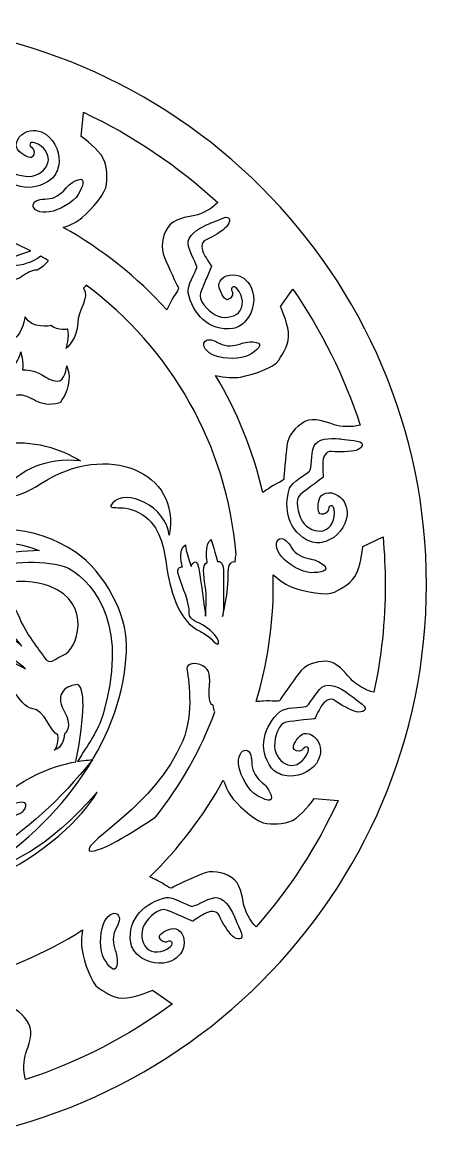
# Model space of a CAD drawing. Header units: centimetres. Extents: x 19.41 to 25.28, y 1.84 to 7.7.
# Drawn here: x 23.17 to 25.28, y 1.84 to 7.7 of the extents above; entities that cross this region are included whole.
import ezdxf

# ---------------------------------------------------------------- set-up
doc = ezdxf.new("R2010")
doc.units = ezdxf.units.CM
doc.header["$MEASUREMENT"] = 0
doc.layers.add('layer 1', color=7, linetype='Continuous')

msp = doc.modelspace()

# ---------------------------------------------------------------- linework, layer by layer
at = {"layer": 'layer 1', "color": 250}
for points, knots in [([(22.34409, 7.7025), (23.9587, 7.7025), (25.27558, 6.38563), (25.27558, 4.77102), (25.27558, 4.77102), (25.27558, 3.15641), (23.9587, 1.83953), (22.34409, 1.83953), (22.34409, 1.83953), (20.72949, 1.83953), (19.41261, 3.15641), (19.41261, 4.77102), (19.41261, 4.77102), (19.41261, 6.38563), (20.72949, 7.7025), (22.34409, 7.7025)], [0, 0, 0, 0, 0.2, 0.2, 0.2, 0.2, 0.4, 0.4, 0.4, 0.4, 0.6, 0.6, 0.6, 0.6, 1, 1, 1, 1]), ([(22.92713, 7.2807), (22.90005, 7.24278), (22.86935, 7.18138), (22.89644, 7.14708), (22.89644, 7.14708), (22.92352, 7.11278), (22.99394, 7.08027), (22.99755, 7.06222), (22.99755, 7.06222), (23.00116, 7.04416), (23.00153, 6.9526), (23.02283, 6.9286), (23.02283, 6.9286), (23.09493, 6.84734), (23.21748, 6.80577), (23.31802, 6.88453), (23.31802, 6.88453), (23.33821, 6.90035), (23.35078, 6.92476), (23.35687, 6.95388), (23.35687, 6.95388), (23.36927, 7.01311), (23.34254, 7.08304), (23.29343, 7.11765), (23.29343, 7.11765), (23.26196, 7.13984), (23.21808, 7.14859), (23.17992, 7.12722), (23.17992, 7.12722), (23.13478, 7.10194), (23.12575, 7.05499), (23.15103, 7.03152), (23.15103, 7.03152), (23.17631, 7.00805), (23.21062, 6.98818), (23.22145, 7.00263), (23.22145, 7.00263), (23.23228, 7.01708), (23.23409, 7.03874), (23.21784, 7.04958), (23.21784, 7.04958), (23.20159, 7.06041), (23.2052, 7.08388), (23.23228, 7.07485), (23.23228, 7.07485), (23.28472, 7.05738), (23.31321, 7.00927), (23.30179, 6.9697), (23.30179, 6.9697), (23.29172, 6.9348), (23.24956, 6.89971), (23.20339, 6.89971), (23.20339, 6.89971), (23.15464, 6.89971), (23.08603, 6.92138), (23.0788, 6.9611), (23.0788, 6.9611), (23.07158, 7.00082), (23.06075, 7.10916), (23.06075, 7.10916), (23.06075, 7.10916), (23.06075, 7.10916), (23.01922, 7.12902), (22.99575, 7.14347), (22.99575, 7.14347), (22.97227, 7.15791), (22.94519, 7.1868), (22.96685, 7.21569), (22.96685, 7.21569), (22.98852, 7.24459), (23.01741, 7.29875), (23.02464, 7.32764), (23.02464, 7.32764), (23.03186, 7.35654), (23.0138, 7.39445), (22.98491, 7.35654), (22.98491, 7.35654), (22.95602, 7.31862), (22.92713, 7.2807), (22.92713, 7.2807)], [0, 0, 0, 0, 0.047619, 0.047619, 0.047619, 0.047619, 0.0952381, 0.0952381, 0.0952381, 0.0952381, 0.1428571, 0.1428571, 0.1428571, 0.1428571, 0.1904762, 0.1904762, 0.1904762, 0.1904762, 0.2380952, 0.2380952, 0.2380952, 0.2380952, 0.2857143, 0.2857143, 0.2857143, 0.2857143, 0.3333333, 0.3333333, 0.3333333, 0.3333333, 0.3809524, 0.3809524, 0.3809524, 0.3809524, 0.4285714, 0.4285714, 0.4285714, 0.4285714, 0.4761905, 0.4761905, 0.4761905, 0.4761905, 0.5238095, 0.5238095, 0.5238095, 0.5238095, 0.5714286, 0.5714286, 0.5714286, 0.5714286, 0.6190476, 0.6190476, 0.6190476, 0.6190476, 0.6666667, 0.6666667, 0.6666667, 0.6666667, 0.7142857, 0.7142857, 0.7142857, 0.7142857, 0.7619048, 0.7619048, 0.7619048, 0.7619048, 0.8095238, 0.8095238, 0.8095238, 0.8095238, 0.8571429, 0.8571429, 0.8571429, 0.8571429, 0.9047619, 0.9047619, 0.9047619, 0.9047619, 1, 1, 1, 1]), ([(23.38207, 6.63308), (23.58479, 6.51949), (23.76731, 6.37386), (23.92253, 6.20298), (23.92253, 6.20298), (23.92917, 6.21819), (23.93651, 6.23244), (23.9423, 6.24473), (23.9423, 6.24473), (23.96085, 6.28406), (23.98919, 6.31148), (23.98095, 6.3225), (23.98095, 6.3225), (23.97271, 6.33351), (23.93214, 6.42574), (23.9093, 6.47646), (23.9093, 6.47646), (23.88645, 6.52717), (23.89814, 6.58714), (23.92679, 6.63315), (23.92679, 6.63315), (23.95544, 6.67916), (24.02714, 6.6878), (24.06727, 6.69591), (24.06727, 6.69591), (24.10401, 6.70333), (24.15615, 6.73041), (24.18688, 6.76318), (24.18688, 6.76318), (23.98052, 6.95421), (23.74466, 7.11377), (23.48699, 7.23401), (23.48699, 7.23401), (23.48699, 7.23401), (23.48688, 7.23194), (23.48688, 7.23194), (23.48688, 7.23194), (23.48688, 7.23194), (23.47604, 7.10736), (23.47604, 7.10736), (23.47604, 7.10736), (23.47604, 7.10736), (23.54285, 7.06041), (23.57897, 7.01166), (23.57897, 7.01166), (23.61508, 6.96291), (23.60966, 6.90693), (23.60786, 6.85998), (23.60786, 6.85998), (23.60605, 6.81304), (23.52841, 6.72637), (23.47966, 6.68484), (23.47966, 6.68484), (23.4555, 6.66426), (23.42157, 6.64723), (23.38207, 6.63308)], [0, 0, 0, 0, 0.0666667, 0.0666667, 0.0666667, 0.0666667, 0.1333333, 0.1333333, 0.1333333, 0.1333333, 0.2, 0.2, 0.2, 0.2, 0.2666667, 0.2666667, 0.2666667, 0.2666667, 0.3333333, 0.3333333, 0.3333333, 0.3333333, 0.4, 0.4, 0.4, 0.4, 0.4666667, 0.4666667, 0.4666667, 0.4666667, 0.5333333, 0.5333333, 0.5333333, 0.5333333, 0.6, 0.6, 0.6, 0.6, 0.6666667, 0.6666667, 0.6666667, 0.6666667, 0.7333333, 0.7333333, 0.7333333, 0.7333333, 0.8, 0.8, 0.8, 0.8, 0.8666667, 0.8666667, 0.8666667, 0.8666667, 1, 1, 1, 1]), ([(23.39439, 6.8359), (23.37007, 6.80646), (23.33424, 6.78343), (23.29841, 6.78215), (23.29841, 6.78215), (23.26258, 6.78087), (23.23058, 6.77703), (23.22546, 6.75144), (23.22546, 6.75144), (23.22035, 6.72584), (23.26002, 6.70536), (23.30992, 6.71432), (23.30992, 6.71432), (23.35984, 6.72328), (23.43534, 6.76423), (23.45965, 6.80518), (23.45965, 6.80518), (23.48397, 6.84613), (23.50189, 6.89604), (23.45965, 6.88197), (23.45965, 6.88197), (23.41742, 6.86789), (23.39439, 6.8359), (23.39439, 6.8359)], [0, 0, 0, 0, 0.1428571, 0.1428571, 0.1428571, 0.1428571, 0.2857143, 0.2857143, 0.2857143, 0.2857143, 0.4285714, 0.4285714, 0.4285714, 0.4285714, 0.5714286, 0.5714286, 0.5714286, 0.5714286, 0.7142857, 0.7142857, 0.7142857, 0.7142857, 1, 1, 1, 1]), ([(22.65924, 6.62093), (22.59255, 6.62987), (22.5919, 6.61953), (22.65498, 6.60388), (22.65498, 6.60388), (22.7452, 6.5815), (22.85994, 6.56528), (22.97139, 6.61162), (22.97139, 6.61162), (23.05473, 6.58449), (23.13515, 6.55085), (23.2121, 6.51129), (23.2121, 6.51129), (23.14359, 6.48818), (23.07045, 6.4582), (22.99097, 6.45742), (22.99097, 6.45742), (22.93988, 6.45967), (22.94031, 6.45069), (22.98932, 6.44233), (22.98932, 6.44233), (23.07019, 6.42854), (23.16681, 6.41586), (23.26535, 6.48278), (23.26535, 6.48278), (23.27867, 6.47557), (23.29188, 6.46821), (23.30501, 6.4607), (23.30501, 6.4607), (23.29114, 6.44055), (23.26734, 6.42419), (23.24625, 6.4124), (23.24625, 6.4124), (23.21232, 6.41262), (23.18989, 6.39477), (23.16144, 6.37526), (23.16144, 6.37526), (23.10726, 6.3382), (22.89239, 6.35802), (22.85214, 6.36901), (22.85214, 6.36901), (22.8119, 6.38001), (22.87004, 6.44604), (22.81549, 6.50279), (22.81549, 6.50279), (22.76104, 6.55949), (22.71374, 6.54482), (22.66345, 6.53352), (22.66345, 6.53352), (22.66345, 6.53352), (22.61686, 6.64133), (22.43944, 6.56009), (22.43944, 6.56009), (22.24966, 6.47322), (21.86133, 6.56336), (21.69649, 6.60444), (21.69649, 6.60444), (21.89923, 6.67642), (22.1172, 6.71575), (22.34409, 6.71575), (22.34409, 6.71575), (22.526, 6.71575), (22.70219, 6.69049), (22.86939, 6.6434), (22.86939, 6.6434), (22.78334, 6.61445), (22.67092, 6.61944), (22.65924, 6.62093)], [0, 0, 0, 0, 0.0555556, 0.0555556, 0.0555556, 0.0555556, 0.1111111, 0.1111111, 0.1111111, 0.1111111, 0.1666667, 0.1666667, 0.1666667, 0.1666667, 0.2222222, 0.2222222, 0.2222222, 0.2222222, 0.2777778, 0.2777778, 0.2777778, 0.2777778, 0.3333333, 0.3333333, 0.3333333, 0.3333333, 0.3888889, 0.3888889, 0.3888889, 0.3888889, 0.4444444, 0.4444444, 0.4444444, 0.4444444, 0.5, 0.5, 0.5, 0.5, 0.5555556, 0.5555556, 0.5555556, 0.5555556, 0.6111111, 0.6111111, 0.6111111, 0.6111111, 0.6666667, 0.6666667, 0.6666667, 0.6666667, 0.7222222, 0.7222222, 0.7222222, 0.7222222, 0.7777778, 0.7777778, 0.7777778, 0.7777778, 0.8333333, 0.8333333, 0.8333333, 0.8333333, 0.8888889, 0.8888889, 0.8888889, 0.8888889, 1, 1, 1, 1]), ([(24.12572, 6.64548), (24.08331, 6.62618), (24.02603, 6.58836), (24.03233, 6.54511), (24.03233, 6.54511), (24.03864, 6.50186), (24.08337, 6.4385), (24.07747, 6.42106), (24.07747, 6.42106), (24.07157, 6.40362), (24.02611, 6.32414), (24.03255, 6.2927), (24.03255, 6.2927), (24.05437, 6.18628), (24.13971, 6.089), (24.26616, 6.10694), (24.26616, 6.10694), (24.29156, 6.11054), (24.31465, 6.12541), (24.33448, 6.14757), (24.33448, 6.14757), (24.37483, 6.19267), (24.38665, 6.26659), (24.36143, 6.32113), (24.36143, 6.32113), (24.34526, 6.35608), (24.31164, 6.38559), (24.26791, 6.38617), (24.26791, 6.38617), (24.21618, 6.38685), (24.18488, 6.3507), (24.19504, 6.31773), (24.19504, 6.31773), (24.20519, 6.28477), (24.22497, 6.25041), (24.24158, 6.2575), (24.24158, 6.2575), (24.25819, 6.2646), (24.27058, 6.28246), (24.26192, 6.29997), (24.26192, 6.29997), (24.25327, 6.31747), (24.26813, 6.336), (24.28707, 6.31464), (24.28707, 6.31464), (24.32375, 6.27328), (24.32437, 6.21737), (24.2947, 6.18882), (24.2947, 6.18882), (24.26851, 6.16363), (24.21446, 6.15431), (24.17448, 6.1774), (24.17448, 6.1774), (24.13226, 6.20178), (24.08367, 6.25485), (24.09728, 6.29286), (24.09728, 6.29286), (24.11089, 6.33088), (24.15567, 6.43012), (24.15567, 6.43012), (24.15567, 6.43012), (24.15567, 6.43012), (24.12964, 6.46808), (24.11653, 6.49233), (24.11653, 6.49233), (24.10343, 6.51657), (24.09441, 6.55514), (24.12763, 6.56932), (24.12763, 6.56932), (24.16083, 6.58351), (24.21294, 6.61597), (24.23364, 6.63739), (24.23364, 6.63739), (24.25434, 6.65879), (24.25766, 6.70066), (24.21368, 6.68227), (24.21368, 6.68227), (24.1697, 6.66387), (24.12572, 6.64548), (24.12572, 6.64548)], [0, 0, 0, 0, 0.047619, 0.047619, 0.047619, 0.047619, 0.0952381, 0.0952381, 0.0952381, 0.0952381, 0.1428571, 0.1428571, 0.1428571, 0.1428571, 0.1904762, 0.1904762, 0.1904762, 0.1904762, 0.2380952, 0.2380952, 0.2380952, 0.2380952, 0.2857143, 0.2857143, 0.2857143, 0.2857143, 0.3333333, 0.3333333, 0.3333333, 0.3333333, 0.3809524, 0.3809524, 0.3809524, 0.3809524, 0.4285714, 0.4285714, 0.4285714, 0.4285714, 0.4761905, 0.4761905, 0.4761905, 0.4761905, 0.5238095, 0.5238095, 0.5238095, 0.5238095, 0.5714286, 0.5714286, 0.5714286, 0.5714286, 0.6190476, 0.6190476, 0.6190476, 0.6190476, 0.6666667, 0.6666667, 0.6666667, 0.6666667, 0.7142857, 0.7142857, 0.7142857, 0.7142857, 0.7619048, 0.7619048, 0.7619048, 0.7619048, 0.8095238, 0.8095238, 0.8095238, 0.8095238, 0.8571429, 0.8571429, 0.8571429, 0.8571429, 0.9047619, 0.9047619, 0.9047619, 0.9047619, 1, 1, 1, 1]), ([(24.28247, 4.9277), (24.27812, 4.90657), (24.27878, 4.88948), (24.27878, 4.88948), (24.27878, 4.88948), (24.27878, 4.88948), (24.24048, 4.90158), (24.24235, 4.83262), (24.24235, 4.83262), (24.24507, 4.73068), (24.21236, 4.60403), (24.21236, 4.60403), (24.21236, 4.60403), (24.22096, 4.64607), (24.2171, 4.76703), (24.21774, 4.82426), (24.21774, 4.82426), (24.21864, 4.90363), (24.18641, 4.89052), (24.18641, 4.89052), (24.18641, 4.89052), (24.16676, 4.96551), (24.15216, 5.00561), (24.15216, 5.00561), (24.15216, 5.00561), (24.11753, 4.9822), (24.13216, 4.88611), (24.13216, 4.88611), (24.13216, 4.88611), (24.10587, 4.87967), (24.11231, 4.81807), (24.12211, 4.76409), (24.12211, 4.76409), (24.13191, 4.71016), (24.12371, 4.60624), (24.12371, 4.60624), (24.12371, 4.60624), (24.12371, 4.60624), (24.09963, 4.8009), (24.08658, 4.86177), (24.08658, 4.86177), (24.07352, 4.9227), (24.04844, 4.86494), (24.04844, 4.86494), (24.04844, 4.86494), (24.02191, 4.93792), (24.01828, 4.97803), (24.01828, 4.97803), (24.01828, 4.97803), (23.97457, 4.9513), (24.00289, 4.86279), (24.00289, 4.86279), (24.00289, 4.86279), (24.00289, 4.86279), (23.96714, 4.86803), (23.9839, 4.81596), (23.9839, 4.81596), (24.00568, 4.74834), (24.04028, 4.68166), (24.03874, 4.62003), (24.03874, 4.62003), (24.03783, 4.58169), (24.0845, 4.5781), (24.12168, 4.55266), (24.12168, 4.55266), (24.2078, 4.49373), (24.20469, 4.43188), (24.16539, 4.47454), (24.16539, 4.47454), (24.13047, 4.51249), (24.09116, 4.52773), (24.07582, 4.5371), (24.07582, 4.5371), (23.96211, 4.60674), (23.93134, 4.79055), (23.91775, 4.88443), (23.91775, 4.88443), (23.90337, 4.98365), (23.8794, 5.09278), (23.77403, 5.14739), (23.77403, 5.14739), (23.68256, 5.19476), (23.59951, 5.14872), (23.63988, 5.19699), (23.63988, 5.19699), (23.70538, 5.27526), (23.9192, 5.17999), (23.93382, 5.02832), (23.93382, 5.02832), (23.99825, 5.3589), (23.61117, 5.51951), (23.269, 5.2994), (23.269, 5.2994), (22.93759, 5.08613), (23.09565, 5.46016), (23.47224, 5.41529), (23.47224, 5.41529), (23.25664, 5.54927), (22.89258, 5.59392), (22.63351, 5.18663), (22.63351, 5.18663), (22.48909, 4.95958), (22.46775, 5.27562), (22.70095, 5.35578), (22.70095, 5.35578), (22.70095, 5.35578), (22.39032, 5.50729), (22.12466, 5.03413), (22.12466, 5.03413), (22.04767, 4.89704), (21.85422, 5.10366), (22.17465, 5.17909), (22.17465, 5.17909), (21.92139, 5.22051), (21.82613, 5.04893), (21.69808, 5.02032), (21.69808, 5.02032), (21.64093, 5.01125), (21.48845, 5.15866), (21.58968, 5.44263), (21.58968, 5.44263), (21.6956, 5.4048), (21.90419, 5.35921), (22.04944, 5.50958), (22.04944, 5.50958), (22.16922, 5.61871), (22.29137, 5.71834), (22.35942, 5.72102), (22.35942, 5.72102), (22.43318, 5.72391), (22.32107, 5.58733), (22.19722, 5.58617), (22.19722, 5.58617), (22.19722, 5.58617), (22.45318, 5.53044), (22.56465, 5.64838), (22.56465, 5.64838), (22.67298, 5.76307), (22.82609, 5.81037), (22.87846, 5.78603), (22.87846, 5.78603), (22.93077, 5.76173), (23.07088, 5.74757), (23.14301, 5.75818), (23.14301, 5.75818), (23.21519, 5.76881), (23.25009, 5.68362), (23.36356, 5.71878), (23.36356, 5.71878), (23.36356, 5.71878), (23.44086, 5.80666), (23.40027, 5.91143), (23.40027, 5.91143), (23.40027, 5.91143), (23.38846, 5.8244), (23.35187, 5.83147), (23.35187, 5.83147), (23.31809, 5.8328), (23.30179, 5.84688), (23.2588, 5.8709), (23.2588, 5.8709), (23.21578, 5.8949), (23.1688, 5.88996), (23.1688, 5.88996), (23.1688, 5.88996), (23.17631, 5.93173), (23.16016, 5.98478), (23.16016, 5.98478), (23.16016, 5.98478), (23.15284, 5.94945), (23.12857, 5.90092), (23.10055, 5.90507), (23.10055, 5.90507), (23.07258, 5.9092), (23.03359, 5.9622), (22.9589, 5.97104), (22.9589, 5.97104), (22.88421, 5.9799), (22.80925, 5.97908), (22.77279, 6.01258), (22.77279, 6.01258), (22.72839, 6.05339), (22.75816, 6.09045), (22.93495, 6.11086), (22.93495, 6.11086), (23.02272, 6.12101), (23.11131, 6.1602), (23.11131, 6.1602), (23.11131, 6.1602), (23.14476, 6.13002), (23.12684, 6.05297), (23.12684, 6.05297), (23.12684, 6.05297), (23.16826, 6.08075), (23.18291, 6.16758), (23.18291, 6.16758), (23.18291, 6.16758), (23.21844, 6.10176), (23.31625, 6.12128), (23.31625, 6.12128), (23.31625, 6.12128), (23.35602, 6.09416), (23.40498, 6.10272), (23.40498, 6.10272), (23.40498, 6.10272), (23.41641, 6.06677), (23.39696, 6.00231), (23.39696, 6.00231), (23.39696, 6.00231), (23.39696, 6.00231), (23.4578, 6.05208), (23.45716, 6.1362), (23.45716, 6.1362), (23.45673, 6.19532), (23.52152, 6.26998), (23.48748, 6.3159), (23.48748, 6.3159), (23.49234, 6.3209), (23.49716, 6.32627), (23.50172, 6.33196), (23.50172, 6.33196), (23.93935, 6.00634), (24.23635, 5.50148), (24.28247, 4.9277)], [0, 0, 0, 0, 0.0175439, 0.0175439, 0.0175439, 0.0175439, 0.0350877, 0.0350877, 0.0350877, 0.0350877, 0.0526316, 0.0526316, 0.0526316, 0.0526316, 0.0701754, 0.0701754, 0.0701754, 0.0701754, 0.0877193, 0.0877193, 0.0877193, 0.0877193, 0.1052632, 0.1052632, 0.1052632, 0.1052632, 0.122807, 0.122807, 0.122807, 0.122807, 0.1403509, 0.1403509, 0.1403509, 0.1403509, 0.1578947, 0.1578947, 0.1578947, 0.1578947, 0.1754386, 0.1754386, 0.1754386, 0.1754386, 0.1929825, 0.1929825, 0.1929825, 0.1929825, 0.2105263, 0.2105263, 0.2105263, 0.2105263, 0.2280702, 0.2280702, 0.2280702, 0.2280702, 0.245614, 0.245614, 0.245614, 0.245614, 0.2631579, 0.2631579, 0.2631579, 0.2631579, 0.2807018, 0.2807018, 0.2807018, 0.2807018, 0.2982456, 0.2982456, 0.2982456, 0.2982456, 0.3157895, 0.3157895, 0.3157895, 0.3157895, 0.3333333, 0.3333333, 0.3333333, 0.3333333, 0.3508772, 0.3508772, 0.3508772, 0.3508772, 0.3684211, 0.3684211, 0.3684211, 0.3684211, 0.3859649, 0.3859649, 0.3859649, 0.3859649, 0.4035088, 0.4035088, 0.4035088, 0.4035088, 0.4210526, 0.4210526, 0.4210526, 0.4210526, 0.4385965, 0.4385965, 0.4385965, 0.4385965, 0.4561404, 0.4561404, 0.4561404, 0.4561404, 0.4736842, 0.4736842, 0.4736842, 0.4736842, 0.4912281, 0.4912281, 0.4912281, 0.4912281, 0.5087719, 0.5087719, 0.5087719, 0.5087719, 0.5263158, 0.5263158, 0.5263158, 0.5263158, 0.5438596, 0.5438596, 0.5438596, 0.5438596, 0.5614035, 0.5614035, 0.5614035, 0.5614035, 0.5789474, 0.5789474, 0.5789474, 0.5789474, 0.5964912, 0.5964912, 0.5964912, 0.5964912, 0.6140351, 0.6140351, 0.6140351, 0.6140351, 0.6315789, 0.6315789, 0.6315789, 0.6315789, 0.6491228, 0.6491228, 0.6491228, 0.6491228, 0.6666667, 0.6666667, 0.6666667, 0.6666667, 0.6842105, 0.6842105, 0.6842105, 0.6842105, 0.7017544, 0.7017544, 0.7017544, 0.7017544, 0.7192982, 0.7192982, 0.7192982, 0.7192982, 0.7368421, 0.7368421, 0.7368421, 0.7368421, 0.754386, 0.754386, 0.754386, 0.754386, 0.7719298, 0.7719298, 0.7719298, 0.7719298, 0.7894737, 0.7894737, 0.7894737, 0.7894737, 0.8070175, 0.8070175, 0.8070175, 0.8070175, 0.8245614, 0.8245614, 0.8245614, 0.8245614, 0.8421053, 0.8421053, 0.8421053, 0.8421053, 0.8596491, 0.8596491, 0.8596491, 0.8596491, 0.877193, 0.877193, 0.877193, 0.877193, 0.8947368, 0.8947368, 0.8947368, 0.8947368, 0.9122807, 0.9122807, 0.9122807, 0.9122807, 0.9298246, 0.9298246, 0.9298246, 0.9298246, 0.9473684, 0.9473684, 0.9473684, 0.9473684, 0.9649123, 0.9649123, 0.9649123, 0.9649123, 1, 1, 1, 1]), ([(24.17599, 5.86112), (24.2879, 5.674), (24.37202, 5.4685), (24.42248, 5.25035), (24.42248, 5.25035), (24.43568, 5.26006), (24.44898, 5.26861), (24.46001, 5.27627), (24.46001, 5.27627), (24.49573, 5.30107), (24.53399, 5.31064), (24.53236, 5.3243), (24.53236, 5.3243), (24.53073, 5.33795), (24.54171, 5.43811), (24.54728, 5.49346), (24.54728, 5.49346), (24.55286, 5.5488), (24.59297, 5.59489), (24.64079, 5.62041), (24.64079, 5.62041), (24.6886, 5.64593), (24.75502, 5.61756), (24.79382, 5.60452), (24.79382, 5.60452), (24.82896, 5.59272), (24.88674, 5.59001), (24.92961, 5.60254), (24.92961, 5.60254), (24.8472, 5.8575), (24.72802, 6.09618), (24.57833, 6.31227), (24.57833, 6.31227), (24.57833, 6.31227), (24.51443, 6.22091), (24.51443, 6.22091), (24.51443, 6.22091), (24.51443, 6.22091), (24.54881, 6.14684), (24.55571, 6.08657), (24.55571, 6.08657), (24.56261, 6.02629), (24.52993, 5.98052), (24.50489, 5.94077), (24.50489, 5.94077), (24.47986, 5.90102), (24.36928, 5.86478), (24.3063, 5.85319), (24.3063, 5.85319), (24.27012, 5.84653), (24.22498, 5.85056), (24.17599, 5.86112)], [0, 0, 0, 0, 0.0714286, 0.0714286, 0.0714286, 0.0714286, 0.1428571, 0.1428571, 0.1428571, 0.1428571, 0.2142857, 0.2142857, 0.2142857, 0.2142857, 0.2857143, 0.2857143, 0.2857143, 0.2857143, 0.3571429, 0.3571429, 0.3571429, 0.3571429, 0.4285714, 0.4285714, 0.4285714, 0.4285714, 0.5, 0.5, 0.5, 0.5, 0.5714286, 0.5714286, 0.5714286, 0.5714286, 0.6428571, 0.6428571, 0.6428571, 0.6428571, 0.7142857, 0.7142857, 0.7142857, 0.7142857, 0.7857143, 0.7857143, 0.7857143, 0.7857143, 0.8571429, 0.8571429, 0.8571429, 0.8571429, 1, 1, 1, 1]), ([(24.30798, 6.02664), (24.27221, 6.01331), (24.22966, 6.01127), (24.19799, 6.02808), (24.19799, 6.02808), (24.16632, 6.04489), (24.13669, 6.05756), (24.11946, 6.03796), (24.11946, 6.03796), (24.10223, 6.01835), (24.12635, 5.98079), (24.17405, 5.96359), (24.17405, 5.96359), (24.22175, 5.94639), (24.30761, 5.9441), (24.34915, 5.96741), (24.34915, 5.96741), (24.39068, 5.99072), (24.43115, 6.02498), (24.38754, 6.03391), (24.38754, 6.03391), (24.34392, 6.04283), (24.30798, 6.02664), (24.30798, 6.02664)], [0, 0, 0, 0, 0.1428571, 0.1428571, 0.1428571, 0.1428571, 0.2857143, 0.2857143, 0.2857143, 0.2857143, 0.4285714, 0.4285714, 0.4285714, 0.4285714, 0.5714286, 0.5714286, 0.5714286, 0.5714286, 0.7142857, 0.7142857, 0.7142857, 0.7142857, 1, 1, 1, 1]), ([(24.81923, 5.53162), (24.77285, 5.53612), (24.70433, 5.532), (24.68817, 5.4914), (24.68817, 5.4914), (24.672, 5.45079), (24.67906, 5.37355), (24.66523, 5.36139), (24.66523, 5.36139), (24.6514, 5.34924), (24.57229, 5.30314), (24.56215, 5.2727), (24.56215, 5.2727), (24.52784, 5.16962), (24.55311, 5.04271), (24.67158, 4.99501), (24.67158, 4.99501), (24.69538, 4.98544), (24.72281, 4.98676), (24.75107, 4.99604), (24.75107, 4.99604), (24.80856, 5.01493), (24.85576, 5.07303), (24.86118, 5.13287), (24.86118, 5.13287), (24.86466, 5.17123), (24.85029, 5.2136), (24.81271, 5.23596), (24.81271, 5.23596), (24.76825, 5.26241), (24.72308, 5.24676), (24.71539, 5.21313), (24.71539, 5.21313), (24.7077, 5.1795), (24.70765, 5.13986), (24.72558, 5.1377), (24.72558, 5.1377), (24.7435, 5.13554), (24.76317, 5.14481), (24.76443, 5.1643), (24.76443, 5.1643), (24.76569, 5.18379), (24.78782, 5.1924), (24.79354, 5.16443), (24.79354, 5.16443), (24.80463, 5.11028), (24.77721, 5.06155), (24.73724, 5.05166), (24.73724, 5.05166), (24.70197, 5.04293), (24.6505, 5.06189), (24.62742, 5.10188), (24.62742, 5.10188), (24.60304, 5.1441), (24.5875, 5.21435), (24.61829, 5.24047), (24.61829, 5.24047), (24.64908, 5.26659), (24.73749, 5.33014), (24.73749, 5.33014), (24.73749, 5.33014), (24.73749, 5.33014), (24.73392, 5.37603), (24.73469, 5.40359), (24.73469, 5.40359), (24.73547, 5.43114), (24.74695, 5.46904), (24.7828, 5.46472), (24.7828, 5.46472), (24.81865, 5.4604), (24.88001, 5.46246), (24.90864, 5.47065), (24.90864, 5.47065), (24.93727, 5.47885), (24.96108, 5.51344), (24.9138, 5.5195), (24.9138, 5.5195), (24.86651, 5.52556), (24.81923, 5.53162), (24.81923, 5.53162)], [0, 0, 0, 0, 0.047619, 0.047619, 0.047619, 0.047619, 0.0952381, 0.0952381, 0.0952381, 0.0952381, 0.1428571, 0.1428571, 0.1428571, 0.1428571, 0.1904762, 0.1904762, 0.1904762, 0.1904762, 0.2380952, 0.2380952, 0.2380952, 0.2380952, 0.2857143, 0.2857143, 0.2857143, 0.2857143, 0.3333333, 0.3333333, 0.3333333, 0.3333333, 0.3809524, 0.3809524, 0.3809524, 0.3809524, 0.4285714, 0.4285714, 0.4285714, 0.4285714, 0.4761905, 0.4761905, 0.4761905, 0.4761905, 0.5238095, 0.5238095, 0.5238095, 0.5238095, 0.5714286, 0.5714286, 0.5714286, 0.5714286, 0.6190476, 0.6190476, 0.6190476, 0.6190476, 0.6666667, 0.6666667, 0.6666667, 0.6666667, 0.7142857, 0.7142857, 0.7142857, 0.7142857, 0.7619048, 0.7619048, 0.7619048, 0.7619048, 0.8095238, 0.8095238, 0.8095238, 0.8095238, 0.8571429, 0.8571429, 0.8571429, 0.8571429, 0.9047619, 0.9047619, 0.9047619, 0.9047619, 1, 1, 1, 1]), ([(21.94606, 3.24634), (21.90776, 3.24966), (21.86641, 3.25653), (21.8207, 3.26816), (21.8207, 3.26816), (22.01434, 3.19459), (22.21501, 3.13904), (22.4129, 3.15974), (22.4129, 3.15974), (22.80846, 3.20112), (23.1969, 3.43709), (23.53392, 3.85613), (23.53392, 3.85613), (23.53392, 3.85613), (23.50413, 3.85628), (23.45539, 3.84797), (23.45539, 3.84797), (23.51141, 3.93476), (23.56489, 4.01166), (23.58805, 4.09007), (23.58805, 4.09007), (23.72007, 4.53696), (23.5628, 4.76687), (23.40897, 4.85682), (23.40897, 4.85682), (23.17638, 4.94712), (22.73843, 4.82249), (22.37039, 4.63636), (22.37039, 4.63636), (22.55248, 4.76535), (22.74888, 4.92411), (23.25669, 4.94891), (23.25669, 4.94891), (23.02685, 5.04079), (22.749, 4.96882), (22.63391, 4.92909), (22.63391, 4.92909), (22.96444, 5.11761), (23.23783, 5.07775), (23.44347, 4.94064), (23.44347, 4.94064), (23.60321, 4.83416), (23.71175, 4.60795), (23.71175, 4.45774), (23.71175, 4.45774), (23.71175, 4.04257), (23.43955, 3.57927), (22.95072, 3.26591), (22.95072, 3.26591), (23.0842, 3.30171), (23.29977, 3.38602), (23.55846, 3.68868), (23.55846, 3.68868), (23.40306, 3.41566), (22.79318, 2.95595), (21.88874, 3.05471), (21.88874, 3.05471), (21.95314, 3.02283), (22.02063, 3.00129), (22.08926, 2.98837), (22.08926, 2.98837), (21.80655, 3.00164), (21.56383, 3.2193), (21.85635, 3.1923), (21.85635, 3.1923), (21.85635, 3.1923), (21.48158, 3.39722), (21.57659, 3.44354), (21.57659, 3.44354), (21.66991, 3.48902), (21.93672, 3.25458), (21.94606, 3.24634)], [0, 0, 0, 0, 0.0526316, 0.0526316, 0.0526316, 0.0526316, 0.1052632, 0.1052632, 0.1052632, 0.1052632, 0.1578947, 0.1578947, 0.1578947, 0.1578947, 0.2105263, 0.2105263, 0.2105263, 0.2105263, 0.2631579, 0.2631579, 0.2631579, 0.2631579, 0.3157895, 0.3157895, 0.3157895, 0.3157895, 0.3684211, 0.3684211, 0.3684211, 0.3684211, 0.4210526, 0.4210526, 0.4210526, 0.4210526, 0.4736842, 0.4736842, 0.4736842, 0.4736842, 0.5263158, 0.5263158, 0.5263158, 0.5263158, 0.5789474, 0.5789474, 0.5789474, 0.5789474, 0.6315789, 0.6315789, 0.6315789, 0.6315789, 0.6842105, 0.6842105, 0.6842105, 0.6842105, 0.7368421, 0.7368421, 0.7368421, 0.7368421, 0.7894737, 0.7894737, 0.7894737, 0.7894737, 0.8421053, 0.8421053, 0.8421053, 0.8421053, 0.8947368, 0.8947368, 0.8947368, 0.8947368, 1, 1, 1, 1]), ([(24.47631, 4.82208), (24.47672, 4.8051), (24.47697, 4.78809), (24.47697, 4.77102), (24.47697, 4.77102), (24.47697, 4.55878), (24.44554, 4.35369), (24.38736, 4.15996), (24.38736, 4.15996), (24.40103, 4.16126), (24.41413, 4.16195), (24.42548, 4.1629), (24.42548, 4.1629), (24.46882, 4.16651), (24.50674, 4.15567), (24.51215, 4.16832), (24.51215, 4.16832), (24.51757, 4.18095), (24.57716, 4.26221), (24.60966, 4.30735), (24.60966, 4.30735), (24.64216, 4.35249), (24.69994, 4.37235), (24.75411, 4.37055), (24.75411, 4.37055), (24.80828, 4.36874), (24.85161, 4.31096), (24.8787, 4.28027), (24.8787, 4.28027), (24.90441, 4.25112), (24.95671, 4.21819), (25.00159, 4.20927), (25.00159, 4.20927), (25.04, 4.39061), (25.06022, 4.57852), (25.06022, 4.77102), (25.06022, 4.77102), (25.06022, 4.85452), (25.05638, 4.93716), (25.04894, 5.01878), (25.04894, 5.01878), (25.04894, 5.01878), (24.94357, 4.96958), (24.94357, 4.96958), (24.94357, 4.96958), (24.94357, 4.96958), (24.93632, 4.88825), (24.91215, 4.8326), (24.91215, 4.8326), (24.88799, 4.77695), (24.83681, 4.75365), (24.79525, 4.73174), (24.79525, 4.73174), (24.75369, 4.70983), (24.63981, 4.73374), (24.57947, 4.75519), (24.57947, 4.75519), (24.54659, 4.76688), (24.51153, 4.79093), (24.47631, 4.82208)], [0, 0, 0, 0, 0.0625, 0.0625, 0.0625, 0.0625, 0.125, 0.125, 0.125, 0.125, 0.1875, 0.1875, 0.1875, 0.1875, 0.25, 0.25, 0.25, 0.25, 0.3125, 0.3125, 0.3125, 0.3125, 0.375, 0.375, 0.375, 0.375, 0.4375, 0.4375, 0.4375, 0.4375, 0.5, 0.5, 0.5, 0.5, 0.5625, 0.5625, 0.5625, 0.5625, 0.625, 0.625, 0.625, 0.625, 0.6875, 0.6875, 0.6875, 0.6875, 0.75, 0.75, 0.75, 0.75, 0.8125, 0.8125, 0.8125, 0.8125, 0.875, 0.875, 0.875, 0.875, 1, 1, 1, 1]), ([(24.66765, 4.90457), (24.63001, 4.91091), (24.59214, 4.93042), (24.57312, 4.96081), (24.57312, 4.96081), (24.55409, 4.9912), (24.53477, 5.01699), (24.51004, 5.00863), (24.51004, 5.00863), (24.48532, 5.00026), (24.48742, 4.95567), (24.52014, 4.91692), (24.52014, 4.91692), (24.55285, 4.87818), (24.62606, 4.83327), (24.67369, 4.83269), (24.67369, 4.83269), (24.72131, 4.83211), (24.77349, 4.84154), (24.74018, 4.87108), (24.74018, 4.87108), (24.70688, 4.90061), (24.66765, 4.90457), (24.66765, 4.90457)], [0, 0, 0, 0, 0.1428571, 0.1428571, 0.1428571, 0.1428571, 0.2857143, 0.2857143, 0.2857143, 0.2857143, 0.4285714, 0.4285714, 0.4285714, 0.4285714, 0.5714286, 0.5714286, 0.5714286, 0.5714286, 0.7142857, 0.7142857, 0.7142857, 0.7142857, 1, 1, 1, 1]), ([(20.44787, 4.33933), (20.46917, 4.36184), (20.501, 4.38552), (20.5309, 4.36921), (20.5309, 4.36921), (20.5309, 4.36921), (20.53616, 4.30882), (20.6532, 4.33977), (20.6532, 4.33977), (20.77025, 4.3707), (20.85091, 4.20147), (20.93196, 4.20981), (20.93196, 4.20981), (21.01293, 4.21808), (21.0687, 4.09626), (21.11718, 4.09185), (21.11718, 4.09185), (21.11718, 4.09185), (21.13848, 4.02773), (21.11521, 3.9981), (21.11521, 3.9981), (21.11521, 3.9981), (21.16745, 4.02376), (21.15299, 4.10784), (21.15299, 4.10784), (21.15299, 4.10784), (21.2193, 4.18674), (21.13704, 4.27563), (21.13704, 4.27563), (21.05476, 4.36452), (21.21628, 4.47296), (21.27275, 4.44036), (21.27275, 4.44036), (21.51039, 4.36054), (21.68538, 4.38061), (21.77392, 4.40202), (21.77392, 4.40202), (21.87917, 4.3359), (21.97496, 4.25832), (21.97478, 4.2084), (21.97478, 4.2084), (21.97446, 4.12977), (21.94815, 4.13982), (21.88696, 4.12092), (21.88696, 4.12092), (21.82576, 4.10194), (21.83307, 4.05466), (21.83307, 4.05466), (21.83307, 4.05466), (21.76259, 3.98263), (21.79804, 3.90397), (21.79804, 3.90397), (21.79804, 3.90397), (21.81182, 3.99617), (21.87898, 4.01526), (21.87898, 4.01526), (21.87898, 4.01526), (21.92835, 3.98839), (22.04849, 4.028), (22.04849, 4.028), (22.04849, 4.028), (22.0814, 3.9576), (22.20268, 3.92442), (22.21715, 3.82654), (22.21715, 3.82654), (22.23158, 3.7286), (22.31699, 3.77933), (22.31699, 3.77933), (22.31699, 3.77933), (22.37066, 3.73881), (22.36344, 3.64818), (22.36344, 3.64818), (22.36344, 3.64818), (22.45254, 3.68995), (22.36161, 3.82559), (22.36161, 3.82559), (22.36161, 3.82559), (22.39075, 3.84488), (22.36054, 3.90712), (22.30788, 3.95854), (22.30788, 3.95854), (22.25045, 4.01454), (22.20022, 4.07143), (22.20022, 4.07143), (22.20022, 4.07143), (22.20022, 4.07143), (22.35844, 4.00784), (22.42873, 3.9555), (22.42873, 3.9555), (22.49902, 3.90312), (22.55887, 3.97242), (22.55887, 3.97242), (22.55887, 3.97242), (22.62701, 3.94263), (22.6447, 3.86493), (22.6447, 3.86493), (22.6447, 3.86493), (22.68127, 3.96262), (22.59297, 4.01973), (22.59297, 4.01973), (22.59297, 4.01973), (22.61502, 4.07479), (22.56532, 4.1127), (22.46325, 4.12382), (22.46325, 4.12382), (22.41131, 4.12947), (22.32107, 4.16089), (22.32107, 4.16089), (22.32107, 4.16089), (22.32107, 4.16089), (22.46123, 4.17218), (22.52968, 4.16462), (22.52968, 4.16462), (22.62126, 4.15452), (22.6518, 4.23304), (22.6518, 4.23304), (22.6518, 4.23304), (22.71326, 4.24669), (22.75167, 4.1858), (22.75167, 4.1858), (22.75167, 4.1858), (22.74189, 4.28225), (22.64821, 4.28435), (22.64821, 4.28435), (22.64821, 4.28435), (22.60685, 4.42173), (22.41829, 4.22487), (22.23894, 4.24597), (22.23894, 4.24597), (22.088, 4.26371), (22.12449, 4.31723), (22.06674, 4.3707), (22.06674, 4.3707), (22.00901, 4.42416), (22.09578, 4.44118), (22.09578, 4.44118), (22.09578, 4.44118), (22.09578, 4.44118), (22.30139, 4.45572), (22.52369, 4.58342), (22.52369, 4.58342), (22.90376, 4.80172), (23.17681, 4.81287), (23.30935, 4.76205), (23.30935, 4.76205), (23.54264, 4.67256), (23.45207, 4.42703), (23.38175, 4.40275), (23.38175, 4.40275), (23.33921, 4.38808), (23.31519, 4.3425), (23.28088, 4.39378), (23.28088, 4.39378), (23.26186, 4.42236), (23.18136, 4.52243), (23.1538, 4.5973), (23.1538, 4.5973), (23.12623, 4.67217), (23.07227, 4.71615), (23.04174, 4.69722), (23.04174, 4.69722), (23.04174, 4.69722), (22.96625, 4.74722), (22.90845, 4.70178), (22.90845, 4.70178), (22.90845, 4.70178), (23.00053, 4.69593), (23.01965, 4.65457), (23.01965, 4.65457), (23.01965, 4.65457), (22.99851, 4.63407), (23.02474, 4.60031), (23.02474, 4.60031), (23.06563, 4.54764), (23.12586, 4.50697), (23.1657, 4.45004), (23.1657, 4.45004), (23.1657, 4.45004), (23.06742, 4.54149), (23.01622, 4.5787), (23.01622, 4.5787), (22.96888, 4.61302), (22.92997, 4.59658), (22.9158, 4.57578), (22.9158, 4.57578), (22.9158, 4.57578), (22.85877, 4.59366), (22.81471, 4.53252), (22.81471, 4.53252), (22.81471, 4.53252), (22.90616, 4.56009), (22.92875, 4.52094), (22.92875, 4.52094), (22.92875, 4.52094), (22.92118, 4.49351), (22.99433, 4.46184), (22.99433, 4.46184), (23.06669, 4.43051), (23.1851, 4.33147), (23.1851, 4.33147), (23.1851, 4.33147), (23.1851, 4.33147), (23.04584, 4.39895), (22.98143, 4.43569), (22.98143, 4.43569), (22.917, 4.47244), (22.91106, 4.41715), (22.90179, 4.39784), (22.90179, 4.39784), (22.90179, 4.39784), (22.81306, 4.38162), (22.80193, 4.31193), (22.80193, 4.31193), (22.80193, 4.31193), (22.86733, 4.3766), (22.90576, 4.34231), (22.90576, 4.34231), (22.90576, 4.34231), (22.89881, 4.2897), (23.00466, 4.29235), (23.00466, 4.29235), (23.11046, 4.295), (23.1473, 4.13405), (23.21807, 4.12467), (23.21807, 4.12467), (23.28885, 4.11529), (23.31338, 3.99992), (23.35391, 3.98635), (23.35391, 3.98635), (23.35391, 3.98635), (23.35996, 3.92725), (23.33447, 3.90667), (23.33447, 3.90667), (23.33447, 3.90667), (23.38396, 3.91796), (23.38753, 3.99272), (23.38753, 3.99272), (23.38753, 3.99272), (23.43878, 4.02127), (23.38535, 4.11386), (23.38535, 4.11386), (23.33191, 4.20647), (23.40511, 4.24611), (23.45625, 4.24934), (23.45625, 4.24934), (23.49367, 4.24046), (23.49814, 4.09847), (23.44757, 3.84659), (23.44757, 3.84659), (23.3293, 3.82507), (23.11092, 3.75504), (22.9296, 3.52713), (22.9296, 3.52713), (22.98042, 3.57789), (23.23067, 3.69309), (23.18142, 3.59957), (23.18142, 3.59957), (23.14413, 3.52873), (22.81421, 3.56818), (22.6444, 3.31374), (22.6444, 3.31374), (22.66675, 3.35175), (22.94315, 3.4546), (22.88064, 3.36773), (22.88064, 3.36773), (22.84841, 3.32301), (22.73979, 3.29101), (22.61039, 3.29865), (22.61039, 3.29865), (22.44063, 3.31964), (22.32762, 3.29594), (22.22186, 3.27348), (22.22186, 3.27348), (22.18451, 3.41099), (22.01932, 3.82989), (21.40104, 3.77376), (21.40104, 3.77376), (21.40104, 3.77376), (21.72887, 3.62302), (21.67256, 3.58531), (21.67256, 3.58531), (21.57651, 3.521), (21.42025, 3.69011), (21.27886, 3.78766), (21.27886, 3.78766), (20.98149, 3.99286), (20.87605, 3.80307), (20.60257, 3.98099), (20.60257, 3.98099), (20.60257, 3.98099), (20.59916, 3.9515), (20.60196, 3.90845), (20.60196, 3.90845), (20.53449, 4.04397), (20.48232, 4.18833), (20.44787, 4.33933)], [0, 0, 0, 0, 0.0133333, 0.0133333, 0.0133333, 0.0133333, 0.0266667, 0.0266667, 0.0266667, 0.0266667, 0.04, 0.04, 0.04, 0.04, 0.0533333, 0.0533333, 0.0533333, 0.0533333, 0.0666667, 0.0666667, 0.0666667, 0.0666667, 0.08, 0.08, 0.08, 0.08, 0.0933333, 0.0933333, 0.0933333, 0.0933333, 0.1066667, 0.1066667, 0.1066667, 0.1066667, 0.12, 0.12, 0.12, 0.12, 0.1333333, 0.1333333, 0.1333333, 0.1333333, 0.1466667, 0.1466667, 0.1466667, 0.1466667, 0.16, 0.16, 0.16, 0.16, 0.1733333, 0.1733333, 0.1733333, 0.1733333, 0.1866667, 0.1866667, 0.1866667, 0.1866667, 0.2, 0.2, 0.2, 0.2, 0.2133333, 0.2133333, 0.2133333, 0.2133333, 0.2266667, 0.2266667, 0.2266667, 0.2266667, 0.24, 0.24, 0.24, 0.24, 0.2533333, 0.2533333, 0.2533333, 0.2533333, 0.2666667, 0.2666667, 0.2666667, 0.2666667, 0.28, 0.28, 0.28, 0.28, 0.2933333, 0.2933333, 0.2933333, 0.2933333, 0.3066667, 0.3066667, 0.3066667, 0.3066667, 0.32, 0.32, 0.32, 0.32, 0.3333333, 0.3333333, 0.3333333, 0.3333333, 0.3466667, 0.3466667, 0.3466667, 0.3466667, 0.36, 0.36, 0.36, 0.36, 0.3733333, 0.3733333, 0.3733333, 0.3733333, 0.3866667, 0.3866667, 0.3866667, 0.3866667, 0.4, 0.4, 0.4, 0.4, 0.4133333, 0.4133333, 0.4133333, 0.4133333, 0.4266667, 0.4266667, 0.4266667, 0.4266667, 0.44, 0.44, 0.44, 0.44, 0.4533333, 0.4533333, 0.4533333, 0.4533333, 0.4666667, 0.4666667, 0.4666667, 0.4666667, 0.48, 0.48, 0.48, 0.48, 0.4933333, 0.4933333, 0.4933333, 0.4933333, 0.5066667, 0.5066667, 0.5066667, 0.5066667, 0.52, 0.52, 0.52, 0.52, 0.5333333, 0.5333333, 0.5333333, 0.5333333, 0.5466667, 0.5466667, 0.5466667, 0.5466667, 0.56, 0.56, 0.56, 0.56, 0.5733333, 0.5733333, 0.5733333, 0.5733333, 0.5866667, 0.5866667, 0.5866667, 0.5866667, 0.6, 0.6, 0.6, 0.6, 0.6133333, 0.6133333, 0.6133333, 0.6133333, 0.6266667, 0.6266667, 0.6266667, 0.6266667, 0.64, 0.64, 0.64, 0.64, 0.6533333, 0.6533333, 0.6533333, 0.6533333, 0.6666667, 0.6666667, 0.6666667, 0.6666667, 0.68, 0.68, 0.68, 0.68, 0.6933333, 0.6933333, 0.6933333, 0.6933333, 0.7066667, 0.7066667, 0.7066667, 0.7066667, 0.72, 0.72, 0.72, 0.72, 0.7333333, 0.7333333, 0.7333333, 0.7333333, 0.7466667, 0.7466667, 0.7466667, 0.7466667, 0.76, 0.76, 0.76, 0.76, 0.7733333, 0.7733333, 0.7733333, 0.7733333, 0.7866667, 0.7866667, 0.7866667, 0.7866667, 0.8, 0.8, 0.8, 0.8, 0.8133333, 0.8133333, 0.8133333, 0.8133333, 0.8266667, 0.8266667, 0.8266667, 0.8266667, 0.84, 0.84, 0.84, 0.84, 0.8533333, 0.8533333, 0.8533333, 0.8533333, 0.8666667, 0.8666667, 0.8666667, 0.8666667, 0.88, 0.88, 0.88, 0.88, 0.8933333, 0.8933333, 0.8933333, 0.8933333, 0.9066667, 0.9066667, 0.9066667, 0.9066667, 0.92, 0.92, 0.92, 0.92, 0.9333333, 0.9333333, 0.9333333, 0.9333333, 0.9466667, 0.9466667, 0.9466667, 0.9466667, 0.96, 0.96, 0.96, 0.96, 0.9733333, 0.9733333, 0.9733333, 0.9733333, 1, 1, 1, 1]), ([(23.86238, 3.55826), (23.79842, 3.51419), (23.57572, 3.36496), (23.51613, 3.38164), (23.51613, 3.38164), (23.49907, 3.44206), (23.85575, 3.6071), (24.00477, 3.95611), (24.00477, 3.95611), (24.06556, 4.09847), (24.03299, 4.29318), (24.02598, 4.33252), (24.02598, 4.33252), (24.02739, 4.35751), (24.06782, 4.36895), (24.10895, 4.34664), (24.10895, 4.34664), (24.15005, 4.32432), (24.14728, 4.29649), (24.14289, 4.21957), (24.14289, 4.21957), (24.13817, 4.13698), (24.16281, 4.14205), (24.16281, 4.14205), (24.16281, 4.14205), (24.16478, 4.12801), (24.16783, 4.11625), (24.1715, 4.1064), (24.1715, 4.1064), (24.09837, 3.90642), (23.99323, 3.72164), (23.86238, 3.55826)], [0, 0, 0, 0, 0.1111111, 0.1111111, 0.1111111, 0.1111111, 0.2222222, 0.2222222, 0.2222222, 0.2222222, 0.3333333, 0.3333333, 0.3333333, 0.3333333, 0.4444444, 0.4444444, 0.4444444, 0.4444444, 0.5555556, 0.5555556, 0.5555556, 0.5555556, 0.6666667, 0.6666667, 0.6666667, 0.6666667, 0.7777778, 0.7777778, 0.7777778, 0.7777778, 1, 1, 1, 1]), ([(24.86425, 4.20443), (24.82633, 4.23151), (24.76494, 4.2622), (24.73064, 4.23512), (24.73064, 4.23512), (24.69633, 4.20804), (24.66383, 4.13762), (24.64577, 4.13401), (24.64577, 4.13401), (24.62772, 4.1304), (24.53616, 4.13003), (24.51215, 4.10873), (24.51215, 4.10873), (24.4309, 4.03662), (24.38932, 3.91408), (24.46808, 3.81354), (24.46808, 3.81354), (24.4839, 3.79334), (24.50832, 3.78078), (24.53743, 3.77469), (24.53743, 3.77469), (24.59666, 3.76229), (24.66659, 3.78901), (24.70121, 3.83813), (24.70121, 3.83813), (24.7234, 3.8696), (24.73214, 3.91348), (24.71077, 3.95164), (24.71077, 3.95164), (24.6855, 3.99678), (24.63855, 4.00581), (24.61507, 3.98053), (24.61507, 3.98053), (24.5916, 3.95525), (24.57174, 3.92094), (24.58618, 3.91011), (24.58618, 3.91011), (24.60063, 3.89927), (24.6223, 3.89747), (24.63313, 3.91372), (24.63313, 3.91372), (24.64397, 3.92997), (24.66744, 3.92636), (24.65841, 3.89927), (24.65841, 3.89927), (24.64093, 3.84684), (24.59282, 3.81834), (24.55326, 3.82976), (24.55326, 3.82976), (24.51835, 3.83984), (24.48326, 3.882), (24.48326, 3.92816), (24.48326, 3.92816), (24.48326, 3.97692), (24.50493, 4.04553), (24.54466, 4.05275), (24.54466, 4.05275), (24.58438, 4.05998), (24.69272, 4.07081), (24.69272, 4.07081), (24.69272, 4.07081), (24.69272, 4.07081), (24.71258, 4.11234), (24.72703, 4.13581), (24.72703, 4.13581), (24.74147, 4.15929), (24.77036, 4.18637), (24.79925, 4.1647), (24.79925, 4.1647), (24.82814, 4.14304), (24.88231, 4.11415), (24.9112, 4.10692), (24.9112, 4.10692), (24.94009, 4.0997), (24.97801, 4.11776), (24.94009, 4.14665), (24.94009, 4.14665), (24.90217, 4.17554), (24.86425, 4.20443), (24.86425, 4.20443)], [0, 0, 0, 0, 0.047619, 0.047619, 0.047619, 0.047619, 0.0952381, 0.0952381, 0.0952381, 0.0952381, 0.1428571, 0.1428571, 0.1428571, 0.1428571, 0.1904762, 0.1904762, 0.1904762, 0.1904762, 0.2380952, 0.2380952, 0.2380952, 0.2380952, 0.2857143, 0.2857143, 0.2857143, 0.2857143, 0.3333333, 0.3333333, 0.3333333, 0.3333333, 0.3809524, 0.3809524, 0.3809524, 0.3809524, 0.4285714, 0.4285714, 0.4285714, 0.4285714, 0.4761905, 0.4761905, 0.4761905, 0.4761905, 0.5238095, 0.5238095, 0.5238095, 0.5238095, 0.5714286, 0.5714286, 0.5714286, 0.5714286, 0.6190476, 0.6190476, 0.6190476, 0.6190476, 0.6666667, 0.6666667, 0.6666667, 0.6666667, 0.7142857, 0.7142857, 0.7142857, 0.7142857, 0.7619048, 0.7619048, 0.7619048, 0.7619048, 0.8095238, 0.8095238, 0.8095238, 0.8095238, 0.8571429, 0.8571429, 0.8571429, 0.8571429, 0.9047619, 0.9047619, 0.9047619, 0.9047619, 1, 1, 1, 1]), ([(24.41945, 3.73717), (24.39002, 3.76149), (24.36698, 3.79732), (24.3657, 3.83315), (24.3657, 3.83315), (24.36442, 3.86898), (24.36059, 3.90097), (24.33499, 3.90609), (24.33499, 3.90609), (24.3094, 3.91121), (24.28892, 3.87154), (24.29788, 3.82163), (24.29788, 3.82163), (24.30684, 3.77172), (24.34779, 3.69622), (24.38874, 3.6719), (24.38874, 3.6719), (24.42969, 3.64759), (24.4796, 3.62967), (24.46552, 3.6719), (24.46552, 3.6719), (24.45145, 3.71413), (24.41945, 3.73717), (24.41945, 3.73717)], [0, 0, 0, 0, 0.1428571, 0.1428571, 0.1428571, 0.1428571, 0.2857143, 0.2857143, 0.2857143, 0.2857143, 0.4285714, 0.4285714, 0.4285714, 0.4285714, 0.5714286, 0.5714286, 0.5714286, 0.5714286, 0.7142857, 0.7142857, 0.7142857, 0.7142857, 1, 1, 1, 1]), ([(24.21613, 3.75087), (24.11374, 3.56394), (23.98408, 3.39396), (23.83269, 3.24612), (23.83269, 3.24612), (23.84668, 3.23988), (23.85978, 3.23317), (23.87118, 3.22779), (23.87118, 3.22779), (23.91052, 3.20926), (23.93794, 3.18091), (23.94895, 3.18915), (23.94895, 3.18915), (23.95996, 3.19739), (24.05219, 3.23797), (24.10291, 3.26081), (24.10291, 3.26081), (24.15363, 3.28365), (24.2136, 3.27196), (24.25961, 3.24331), (24.25961, 3.24331), (24.30562, 3.21466), (24.31426, 3.14296), (24.32236, 3.10283), (24.32236, 3.10283), (24.32963, 3.06685), (24.35573, 3.0161), (24.3876, 2.98515), (24.3876, 2.98515), (24.56, 3.18212), (24.70449, 3.40409), (24.81483, 3.64474), (24.81483, 3.64474), (24.81483, 3.64474), (24.69091, 3.65551), (24.69091, 3.65551), (24.69091, 3.65551), (24.69091, 3.65551), (24.64397, 3.5887), (24.59521, 3.55259), (24.59521, 3.55259), (24.54646, 3.51648), (24.49049, 3.5219), (24.44354, 3.5237), (24.44354, 3.5237), (24.39659, 3.52551), (24.30992, 3.60315), (24.26839, 3.6519), (24.26839, 3.6519), (24.24757, 3.67635), (24.23038, 3.71078), (24.21613, 3.75087)], [0, 0, 0, 0, 0.0714286, 0.0714286, 0.0714286, 0.0714286, 0.1428571, 0.1428571, 0.1428571, 0.1428571, 0.2142857, 0.2142857, 0.2142857, 0.2142857, 0.2857143, 0.2857143, 0.2857143, 0.2857143, 0.3571429, 0.3571429, 0.3571429, 0.3571429, 0.4285714, 0.4285714, 0.4285714, 0.4285714, 0.5, 0.5, 0.5, 0.5, 0.5714286, 0.5714286, 0.5714286, 0.5714286, 0.6428571, 0.6428571, 0.6428571, 0.6428571, 0.7142857, 0.7142857, 0.7142857, 0.7142857, 0.7857143, 0.7857143, 0.7857143, 0.7857143, 0.8571429, 0.8571429, 0.8571429, 0.8571429, 1, 1, 1, 1]), ([(24.27193, 3.04437), (24.25264, 3.08679), (24.21481, 3.14407), (24.17157, 3.13777), (24.17157, 3.13777), (24.12832, 3.13147), (24.06495, 3.08673), (24.04751, 3.09263), (24.04751, 3.09263), (24.03007, 3.09853), (23.95059, 3.14399), (23.91916, 3.13755), (23.91916, 3.13755), (23.81274, 3.11573), (23.71546, 3.03039), (23.73339, 2.90394), (23.73339, 2.90394), (23.737, 2.87854), (23.75186, 2.85545), (23.77403, 2.83562), (23.77403, 2.83562), (23.81912, 2.79527), (23.89305, 2.78344), (23.94758, 2.80867), (23.94758, 2.80867), (23.98254, 2.82484), (24.01205, 2.85846), (24.01262, 2.9022), (24.01262, 2.9022), (24.0133, 2.95392), (23.97716, 2.98522), (23.94419, 2.97506), (23.94419, 2.97506), (23.91122, 2.96491), (23.87687, 2.94513), (23.88396, 2.92852), (23.88396, 2.92852), (23.89105, 2.91192), (23.90892, 2.89952), (23.92642, 2.90818), (23.92642, 2.90818), (23.94393, 2.91683), (23.96245, 2.90197), (23.94109, 2.88303), (23.94109, 2.88303), (23.89974, 2.84635), (23.84383, 2.84573), (23.81527, 2.87541), (23.81527, 2.87541), (23.79008, 2.90158), (23.78077, 2.95564), (23.80386, 2.99562), (23.80386, 2.99562), (23.82823, 3.03784), (23.8813, 3.08643), (23.91932, 3.07282), (23.91932, 3.07282), (23.95733, 3.05921), (24.05657, 3.01443), (24.05657, 3.01443), (24.05657, 3.01443), (24.05657, 3.01443), (24.09454, 3.04046), (24.11878, 3.05357), (24.11878, 3.05357), (24.14303, 3.06667), (24.18159, 3.07568), (24.19578, 3.04248), (24.19578, 3.04248), (24.20996, 3.00927), (24.24243, 2.95716), (24.26384, 2.93646), (24.26384, 2.93646), (24.28525, 2.91576), (24.32711, 2.91244), (24.30872, 2.95642), (24.30872, 2.95642), (24.29033, 3.0004), (24.27193, 3.04437), (24.27193, 3.04437)], [0, 0, 0, 0, 0.047619, 0.047619, 0.047619, 0.047619, 0.0952381, 0.0952381, 0.0952381, 0.0952381, 0.1428571, 0.1428571, 0.1428571, 0.1428571, 0.1904762, 0.1904762, 0.1904762, 0.1904762, 0.2380952, 0.2380952, 0.2380952, 0.2380952, 0.2857143, 0.2857143, 0.2857143, 0.2857143, 0.3333333, 0.3333333, 0.3333333, 0.3333333, 0.3809524, 0.3809524, 0.3809524, 0.3809524, 0.4285714, 0.4285714, 0.4285714, 0.4285714, 0.4761905, 0.4761905, 0.4761905, 0.4761905, 0.5238095, 0.5238095, 0.5238095, 0.5238095, 0.5714286, 0.5714286, 0.5714286, 0.5714286, 0.6190476, 0.6190476, 0.6190476, 0.6190476, 0.6666667, 0.6666667, 0.6666667, 0.6666667, 0.7142857, 0.7142857, 0.7142857, 0.7142857, 0.7619048, 0.7619048, 0.7619048, 0.7619048, 0.8095238, 0.8095238, 0.8095238, 0.8095238, 0.8571429, 0.8571429, 0.8571429, 0.8571429, 0.9047619, 0.9047619, 0.9047619, 0.9047619, 1, 1, 1, 1]), ([(23.6531, 2.86212), (23.63977, 2.89789), (23.63773, 2.94044), (23.65454, 2.97212), (23.65454, 2.97212), (23.67135, 3.00379), (23.68402, 3.03341), (23.66441, 3.05064), (23.66441, 3.05064), (23.64481, 3.06787), (23.60724, 3.04375), (23.59004, 2.99605), (23.59004, 2.99605), (23.57285, 2.94835), (23.57056, 2.86249), (23.59386, 2.82096), (23.59386, 2.82096), (23.61717, 2.77942), (23.65144, 2.73895), (23.66036, 2.78256), (23.66036, 2.78256), (23.66929, 2.82617), (23.6531, 2.86212), (23.6531, 2.86212)], [0, 0, 0, 0, 0.1428571, 0.1428571, 0.1428571, 0.1428571, 0.2857143, 0.2857143, 0.2857143, 0.2857143, 0.4285714, 0.4285714, 0.4285714, 0.4285714, 0.5714286, 0.5714286, 0.5714286, 0.5714286, 0.7142857, 0.7142857, 0.7142857, 0.7142857, 1, 1, 1, 1]), ([(23.48268, 2.96897), (23.28586, 2.84401), (23.06732, 2.75044), (22.83423, 2.69525), (22.83423, 2.69525), (22.84323, 2.68285), (22.85124, 2.67048), (22.85843, 2.66012), (22.85843, 2.66012), (22.88322, 2.62439), (22.8928, 2.58614), (22.90645, 2.58776), (22.90645, 2.58776), (22.92011, 2.58939), (23.02027, 2.57841), (23.07561, 2.57284), (23.07561, 2.57284), (23.13096, 2.56726), (23.17705, 2.52716), (23.20257, 2.47934), (23.20257, 2.47934), (23.22809, 2.43152), (23.19972, 2.36511), (23.18668, 2.3263), (23.18668, 2.3263), (23.1747, 2.29066), (23.17207, 2.23168), (23.18525, 2.18864), (23.18525, 2.18864), (23.46251, 2.27942), (23.72037, 2.41373), (23.95067, 2.58345), (23.95067, 2.58345), (23.95067, 2.58345), (23.94984, 2.584), (23.94984, 2.584), (23.94984, 2.584), (23.94984, 2.584), (23.84736, 2.65567), (23.84736, 2.65567), (23.84736, 2.65567), (23.84736, 2.65567), (23.7733, 2.62129), (23.71302, 2.61439), (23.71302, 2.61439), (23.65274, 2.60749), (23.60698, 2.64017), (23.56722, 2.66521), (23.56722, 2.66521), (23.52747, 2.69024), (23.49123, 2.80082), (23.47964, 2.8638), (23.47964, 2.8638), (23.47414, 2.8937), (23.47593, 2.92972), (23.48268, 2.96897)], [0, 0, 0, 0, 0.0666667, 0.0666667, 0.0666667, 0.0666667, 0.1333333, 0.1333333, 0.1333333, 0.1333333, 0.2, 0.2, 0.2, 0.2, 0.2666667, 0.2666667, 0.2666667, 0.2666667, 0.3333333, 0.3333333, 0.3333333, 0.3333333, 0.4, 0.4, 0.4, 0.4, 0.4666667, 0.4666667, 0.4666667, 0.4666667, 0.5333333, 0.5333333, 0.5333333, 0.5333333, 0.6, 0.6, 0.6, 0.6, 0.6666667, 0.6666667, 0.6666667, 0.6666667, 0.7333333, 0.7333333, 0.7333333, 0.7333333, 0.8, 0.8, 0.8, 0.8, 0.8666667, 0.8666667, 0.8666667, 0.8666667, 1, 1, 1, 1])]:
    msp.add_open_spline(points, degree=3, knots=knots, dxfattribs=at)

doc.saveas('drawing.dxf')
